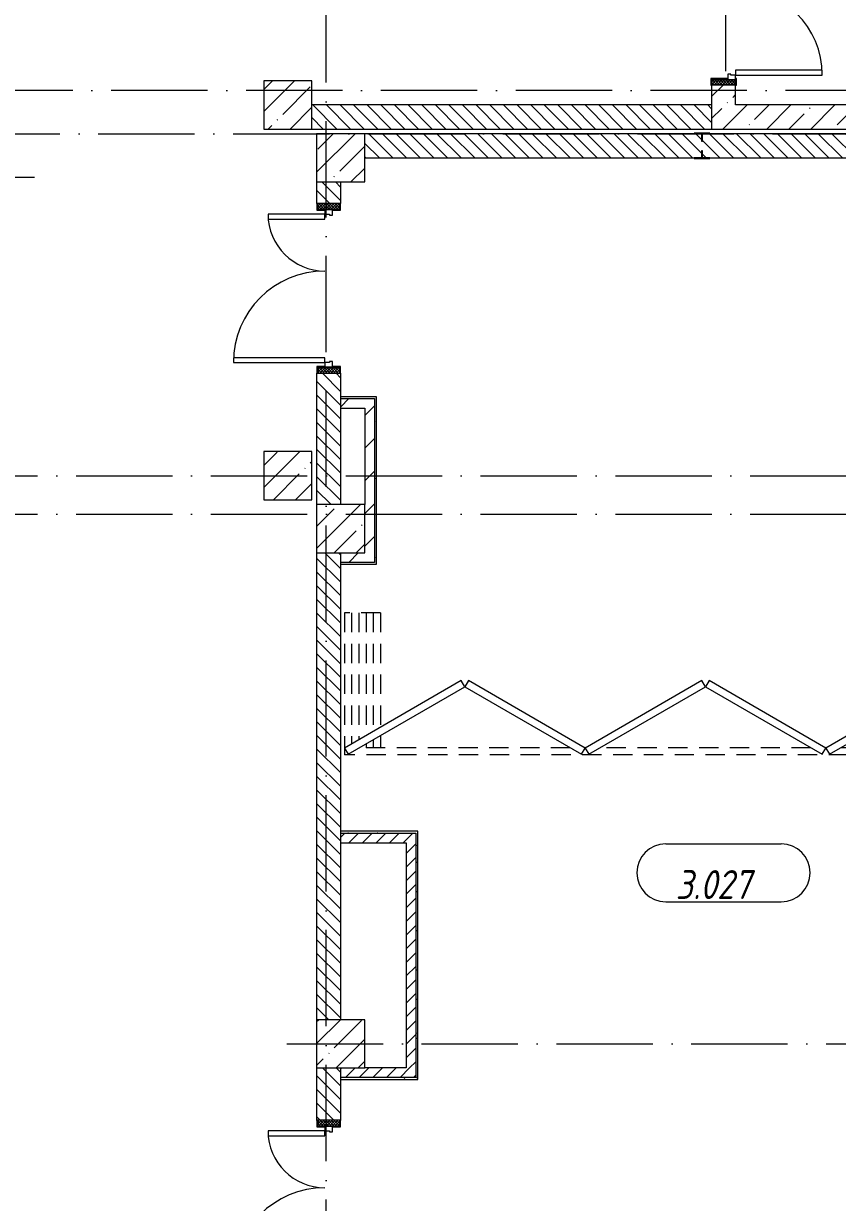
# Model space of a CAD drawing. Header units: millimetres. Extents: x -6467 to 106027, y -7090 to 195095.
# Drawn here: x 90316 to 98767, y 138298 to 150540 of the extents above; entities that cross this region are included whole.
import ezdxf

# ---------------------------------------------------------------- set-up
doc = ezdxf.new("R2010")
doc.units = ezdxf.units.MM
doc.linetypes.add('200_ШТРИХ__ш1_п0_6_', pattern=[320, 200, -120])
doc.linetypes.add('50_200_ШТРИХ_1Т_ш5_п1_п1_', pattern=[1400, 1000, -200, 0, -200])
for name, color, linetype, lineweight, true_color in [('A-AREA-IDEN-1', 7, 'Continuous', 9, 0xaaaaaa), ('A-GENM-1', 7, 'Continuous', 9, 0xaaaaaa), ('A-GENM-2', 7, 'Continuous', 20, 0xaaaaaa), ('I-WALL-1', 7, 'Continuous', 5, 0x787878), ('Оси-3', 7, '50_200_ШТРИХ_1Т_ш5_п1_п1_', 9, 0xaaaaaa)]:
    doc.layers.add(name, color=color, linetype=linetype, lineweight=lineweight, true_color=true_color)
for name, color, linetype, lineweight in [('A-DOOR', 7, 'Continuous', 9), ('A-DOOR-2', 7, 'Continuous', 5), ('A-DOOR-3', 7, '200_ШТРИХ__ш1_п0_6_', 5), ('A-DOOR-FRAM', 7, 'Continuous', 9), ('A-DOOR-FRAM-2', 7, 'Continuous', 5), ('A-WALL', 7, 'Continuous', 5), ('A-WALL-FNSH-1', 7, 'Continuous', 5), ('I-WALL', 7, 'Continuous', 5), ('S-COLS', 7, 'Continuous', 9), ('S-COLS-1', 7, 'Continuous', 5)]:
    doc.layers.add(name, color=color, linetype=linetype, lineweight=lineweight)
doc.styles.add('ISOCPEUR_I_1', font='isocpeui.ttf', dxfattribs={"width": 0.85, "height": 2.5})
pattern_1 = [(45, (109.45, 102614.03), (-228.0985, 228.0985), []), (45, (337.55, 102614.03), (-228.0985, 228.0985), [403.225, -80.645, 6.706, -73.939])]
pattern_2 = [(135, (109.45, 102614.03), (-70.71068, -70.71068), [])]
pattern_3 = [(135, (1456.41, 189.685), (-14.14214, -14.14214), []), (225, (1456.41, 189.685), (14.14214, -14.14214), [])]
pattern_4 = [(45, (-666.384, 189.685), (-14.1421, 14.1421), []), (135, (-666.384, 189.685), (-14.1421, -14.1421), [])]
pattern_5 = [(0, (109.45, 102614.03), (406.4, 101.6), [6.706, -298.094, 6.706, -298.094, -1625.6]), (0, (109.45, 102614.03), (406.4, 101.6), [-609.6, 6.706, -602.894, 6.706, -298.094, -711.2]), (0, (109.45, 102614.03), (406.4, 101.6), [-1524, 6.706, -196.494, 6.706, -501.294]), (120, (261.85, 102664.83), (-291.18818, 301.15272), [6.706, -298.094, 6.706, -298.094, -1625.6]), (120, (261.85, 102664.83), (-291.18818, 301.15272), [-609.6, 6.706, -602.894, 6.706, -298.094, -711.2]), (120, (261.85, 102664.83), (-291.18818, 301.15272), [-1524, 6.706, -196.494, 6.706, -501.294]), (240, (312.65, 102868.03), (-115.21182, -402.75272), [6.706, -298.094, 6.706, -298.094, -1625.6]), (240, (312.65, 102868.03), (-115.21182, -402.75272), [-609.6, 6.706, -602.894, 6.706, -298.094, -711.2]), (240, (312.65, 102868.03), (-115.21182, -402.75272), [-1524, 6.706, -196.494, 6.706, -501.294])]
pattern_6 = [(45, (109.45, 102614.03), (-70.71068, 70.71068), [])]
pattern_7 = [(45, (109.45, 102614.03), (-169.7056, 169.7056), [])]

# ---------------------------------------------------------------- blocks, each defined once
blk = doc.blocks.new('BSC_Колонна _Прямоугольная - 500х500-V49-АИ_План этажа Радиаторы_3')
at = {"layer": 'S-COLS-1'}
h = blk.add_hatch(dxfattribs=at)
h.set_pattern_fill('FP_78', color=256, style=0, pattern_type=2)
h.set_pattern_definition([(45, (-93500, -37331.04), (-228.0985, 228.0985), []), (45, (-93271.9, -37331.04), (-228.0985, 228.0985), [403.225, -80.645, 6.706, -73.939])])
h.paths.add_polyline_path([(-250, -250), (250, -250), (250, 250), (-250, 250)])
for p, q in [((250, 250), (-250, 250)), ((-250, 250), (-250, -250)), ((250, -250), (250, 250)), ((-250, -250), (250, -250))]:
    blk.add_line(p, q, dxfattribs=at)
blk = doc.blocks.new('DOR__перегородка__Прямоугольная - Вн_ДПГ_7150х3600h-18482238-АИ_План этажа Радиаторы_3')
at = {"layer": 'A-DOOR-3'}
for p, q in [((0, 0), (7150, 0)), ((0, -75), (0, 0)), ((0, -75), (1994, -75)), ((2144, -75), (2157, -75)), ((2307, -75), (4494, -75)), ((4644, -75), (4655, -75)), ((4805, -75), (6993, -75)), ((6775, -201), (6775, -75)), ((6850, -158), (6850, -75)), ((6925, -114), (6925, -75)), ((7075, -1474), (7075, -114)), ((7143, -75), (7150, -75)), ((7150, -1474), (7150, 0)), ((6850, -1474), (6850, -244)), ((6925, -1474), (6925, -201)), ((7000, -1474), (7000, -158)), ((6775, -1474), (6775, -288)), ((6775, -1474), (7150, -1474))]:
    blk.add_line(p, q, dxfattribs=at)
at = {"layer": 'A-DOOR-FRAM'}
for p, q in [((-311, -7), (-348, -72)), ((-348, -72), (864, -772)), ((901, -707), (-311, -7)), ((2113, -7), (900, -707)), ((938, -772), (2150, -72)), ((2150, -72), (2113, -7)), ((2188, -7), (2151, -72)), ((2151, -72), (3363, -772)), ((3401, -707), (2188, -7)), ((4612, -7), (3400, -707)), ((3437, -772), (4650, -72)), ((4650, -72), (4612, -7)), ((4687, -7), (4649, -72)), ((4649, -72), (5862, -772)), ((5899, -707), (4687, -7)), ((7111, -7), (5899, -707)), ((5937, -772), (7149, -72)), ((7149, -72), (7111, -7)), ((864, -772), (901, -707)), ((900, -707), (938, -772)), ((3363, -772), (3401, -707)), ((3400, -707), (3437, -772)), ((5862, -772), (5899, -707)), ((5899, -707), (5937, -772))]:
    blk.add_line(p, q, dxfattribs=at)
blk = doc.blocks.new('110_Дверь_СКБ_2Ст_Внутренняя1 - СОШ_Д-01_Дв_1650_1350_x2100h_Лестничная клетка _из коридора_ EIS60_90-25235720-АИ_План этажа Радиаторы_3')
at = {"layer": 'A-DOOR-2'}
h = blk.add_hatch(dxfattribs=at)
h.set_pattern_fill('FP_115', color=256, style=0, pattern_type=2)
h.set_pattern_definition([(135, (1501.41, 189.685), (-14.14214, -14.14214), []), (225, (1501.41, 189.685), (14.14214, -14.14214), [])])
h.paths.add_polyline_path([(837.5, 125), (787.5, 125), (787.5, -125), (837.5, -125)])
at = {"layer": 'A-DOOR-FRAM-2'}
h = blk.add_hatch(dxfattribs=at)
h.set_pattern_fill('FP_116', color=256, style=0, pattern_type=2)
h.set_pattern_definition([(45, (-621.384, 189.685), (-14.1421, 14.1421), []), (135, (-621.384, 189.685), (-14.1421, -14.1421), [])])
h.paths.add_polyline_path([(-762.5, 125), (-812.5, 125), (-812.5, -125), (-762.5, -125)])
at = {"layer": 'A-DOOR'}
for p, q in [((737.5, 1025), (687.5, 1025)), ((687.5, 1025), (687.5, 125)), ((737.5, 125), (737.5, 1025)), ((-712.5, 675), (-712.5, 125)), ((-662.5, 675), (-712.5, 675)), ((-662.5, 125), (-662.5, 675)), ((-712.5, 125), (-662.5, 125)), ((687.5, 125), (737.5, 125))]:
    blk.add_line(p, q, dxfattribs=at)
at = {"layer": 'A-DOOR-2'}
for centre, radius, start, end in [((737.5, 125), 900, 90, 180), ((-712.5, 125), 550, 360, 90)]:
    blk.add_arc(centre, radius, start, end, dxfattribs=at)
at = {"layer": 'A-DOOR-FRAM'}
for p, q in [((-747.5, 133), (-817.5, 133)), ((-817.5, 133), (-817.5, 125)), ((-817.5, 125), (-747.5, 125)), ((-762.5, 125), (-812.5, 125)), ((-812.5, 125), (-812.5, -125)), ((-712.5, 125), (-762.5, 125)), ((-762.5, 125), (-762.5, 45)), ((-762.5, -125), (-762.5, 125)), ((-747.5, 125), (-762.5, 125)), ((-762.5, 125), (-762.5, 124)), ((-762.5, 124), (-747.5, 124)), ((-747.5, 125), (-747.5, 133)), ((-747.5, 124), (-747.5, 125)), ((-712.5, 75), (-712.5, 125)), ((737.5, 125), (737.5, 75)), ((787.5, 125), (737.5, 125)), ((842.5, 133), (772.5, 133)), ((772.5, 133), (772.5, 125)), ((787.5, 125), (772.5, 125)), ((772.5, 125), (772.5, 124)), ((772.5, 125), (842.5, 125)), ((772.5, 124), (787.5, 124)), ((787.5, 45), (787.5, 125)), ((837.5, 125), (787.5, 125)), ((787.5, 125), (787.5, -125)), ((787.5, 124), (787.5, 125)), ((837.5, -125), (837.5, 125)), ((842.5, 125), (842.5, 133)), ((-762.5, 45), (-702.5, 45)), ((-747.5, 45), (-762.5, 45)), ((-762.5, 45), (-762.5, -125)), ((-747.5, -125), (-747.5, 45)), ((-702.5, 75), (-712.5, 75)), ((-702.5, 45), (-702.5, 75)), ((737.5, 75), (727.5, 75)), ((727.5, 75), (727.5, 45)), ((727.5, 45), (787.5, 45)), ((787.5, 45), (772.5, 45)), ((772.5, 45), (772.5, -125)), ((787.5, -125), (787.5, 45)), ((-747.5, -125), (-817.5, -125)), ((-817.5, -125), (-817.5, -133)), ((-817.5, -133), (-747.5, -133)), ((-812.5, -125), (-762.5, -125)), ((-762.5, -125), (-747.5, -125)), ((-747.5, -133), (-747.5, -125)), ((772.5, -125), (787.5, -125)), ((842.5, -125), (772.5, -125)), ((772.5, -125), (772.5, -133)), ((772.5, -133), (842.5, -133)), ((787.5, -125), (837.5, -125)), ((842.5, -133), (842.5, -125))]:
    blk.add_line(p, q, dxfattribs=at)
blk = doc.blocks.new('BSC_Колонна _Прямоугольная - 500х500-V259-АИ_План этажа Радиаторы_3')
at = {"layer": 'S-COLS-1'}
h = blk.add_hatch(dxfattribs=at)
h.set_pattern_fill('FP_209', color=256, style=0, pattern_type=2)
h.set_pattern_definition([(45, (-93500, -46531.04), (-228.0985, 228.0985), []), (45, (-93271.9, -46531.04), (-228.0985, 228.0985), [403.225, -80.645, 6.706, -73.939])])
h.paths.add_polyline_path([(-250, -250), (250, -250), (250, 250), (-250, 250)])
for p, q in [((250, 250), (-250, 250)), ((-250, 250), (-250, -250)), ((250, -250), (250, 250)), ((-250, -250), (250, -250))]:
    blk.add_line(p, q, dxfattribs=at)
blk = doc.blocks.new('BSC_Колонна _Прямоугольная - 500х500-V261-АИ_План этажа Радиаторы_3')
at = {"layer": 'S-COLS-1'}
h = blk.add_hatch(dxfattribs=at)
h.set_pattern_fill('FP_211', color=256, style=0, pattern_type=2)
h.set_pattern_definition([(45, (-93500, -42681.04), (-228.0985, 228.0985), []), (45, (-93271.9, -42681.04), (-228.0985, 228.0985), [403.225, -80.645, 6.706, -73.939])])
h.paths.add_polyline_path([(-250, -250), (250, -250), (250, 250), (-250, 250)])
for p, q in [((250, 250), (-250, 250)), ((-250, 250), (-250, -250)), ((250, -250), (250, 250)), ((-250, -250), (250, -250))]:
    blk.add_line(p, q, dxfattribs=at)
blk = doc.blocks.new('BSC_Колонна _Прямоугольная - 500х500-V267-АИ_План этажа Радиаторы_3')
at = {"layer": 'S-COLS-1'}
h = blk.add_hatch(dxfattribs=at)
h.set_pattern_fill('FP_216', color=256, style=0, pattern_type=2)
h.set_pattern_definition([(45, (-92950, -43231.04), (-228.0985, 228.0985), []), (45, (-92721.9, -43231.04), (-228.0985, 228.0985), [403.225, -80.645, 6.706, -73.939])])
h.paths.add_polyline_path([(-250, -250), (250, -250), (250, 250), (-250, 250)])
for p, q in [((250, 250), (-250, 250)), ((-250, 250), (-250, -250)), ((250, -250), (250, 250)), ((-250, -250), (250, -250))]:
    blk.add_line(p, q, dxfattribs=at)
blk = doc.blocks.new('BSC_Колонна _Прямоугольная - 500х500-V268-АИ_План этажа Радиаторы_3')
at = {"layer": 'S-COLS-1'}
h = blk.add_hatch(dxfattribs=at)
h.set_pattern_fill('FP_217', color=256, style=0, pattern_type=2)
h.set_pattern_definition([(45, (-92950, -47081.04), (-228.0985, 228.0985), []), (45, (-92721.9, -47081.04), (-228.0985, 228.0985), [403.225, -80.645, 6.706, -73.939])])
h.paths.add_polyline_path([(-250, -250), (250, -250), (250, 250), (-250, 250), (-250, -230)])
for p, q in [((250, 250), (-250, 250)), ((-250, 250), (-250, -250)), ((250, -250), (250, 250)), ((-250, -250), (250, -250))]:
    blk.add_line(p, q, dxfattribs=at)
blk = doc.blocks.new('110_Дверь_СКБ_2Ст_Наружная1 - СОШ_Д-07_1760_1440_х2400мм_Все учебные помещения_ читальные залы-26087121-АИ_План этажа Радиаторы_3')
at = {"layer": 'A-DOOR-2'}
h = blk.add_hatch(dxfattribs=at)
h.set_pattern_fill('FP_117', color=256, style=0, pattern_type=2)
h.set_pattern_definition(pattern_3)
h.paths.add_polyline_path([(839.5, -115), (899.5, -115), (899.5, 115), (839.5, 115)])
at = {"layer": 'A-DOOR-FRAM-2'}
h = blk.add_hatch(dxfattribs=at)
h.set_pattern_fill('FP_118', color=256, style=0, pattern_type=2)
h.set_pattern_definition(pattern_4)
h.paths.add_polyline_path([(-860.5, -115), (-800.5, -115), (-800.5, 115), (-860.5, 115)])
at = {"layer": 'A-DOOR'}
for p, q in [((-750.5, 990), (-750.5, 40)), ((-700.5, 990), (-750.5, 990)), ((-700.5, 40), (-700.5, 990)), ((789.5, 630), (739.5, 630)), ((739.5, 630), (739.5, 40)), ((789.5, 40), (789.5, 630)), ((-750.5, 40), (-700.5, 40)), ((739.5, 40), (789.5, 40))]:
    blk.add_line(p, q, dxfattribs=at)
at = {"layer": 'A-DOOR-2'}
for p, q in [((-792.5, 123), (-862.5, 123)), ((-862.5, 123), (-862.5, 115)), ((-792.5, 40), (-792.5, 123)), ((901.5, 123), (831.5, 123)), ((831.5, 123), (831.5, 40)), ((901.5, 115), (901.5, 123)), ((-862.5, 115), (-800.5, 115)), ((-800.5, 115), (-800.5, 40)), ((-800.5, 40), (-792.5, 40)), ((831.5, 40), (839.5, 40)), ((839.5, 40), (839.5, 115)), ((839.5, 115), (901.5, 115)), ((-862.5, -115), (-862.5, -123)), ((-800.5, -115), (-862.5, -115)), ((-792.5, -40), (-800.5, -40)), ((-800.5, -40), (-800.5, -115)), ((-792.5, -123), (-792.5, -40)), ((839.5, -40), (831.5, -40)), ((831.5, -40), (831.5, -123)), ((839.5, -115), (839.5, -40)), ((901.5, -115), (839.5, -115)), ((901.5, -123), (901.5, -115)), ((-862.5, -123), (-792.5, -123)), ((831.5, -123), (901.5, -123))]:
    blk.add_line(p, q, dxfattribs=at)
for centre, radius, start, end in [((-750.5, 40), 950, 0, 90), ((789.5, 40), 590, 90, 180)]:
    blk.add_arc(centre, radius, start, end, dxfattribs=at)
at = {"layer": 'A-DOOR-FRAM'}
for p, q in [((-800.5, 115), (-860.5, 115)), ((-860.5, 115), (-860.5, -115)), ((-800.5, -115), (-800.5, 115)), ((-750.5, 40), (-800.5, 40)), ((-800.5, 40), (-800.5, -40)), ((-750.5, -10), (-750.5, 40)), ((789.5, 40), (789.5, -10)), ((839.5, 40), (789.5, 40)), ((899.5, 115), (839.5, 115)), ((839.5, 115), (839.5, -115)), ((839.5, -40), (839.5, 40)), ((899.5, -115), (899.5, 115)), ((-860.5, -115), (-800.5, -115)), ((-800.5, -40), (-740.5, -40)), ((-740.5, -10), (-750.5, -10)), ((-740.5, -40), (-740.5, -10)), ((789.5, -10), (779.5, -10)), ((779.5, -10), (779.5, -40)), ((779.5, -40), (839.5, -40)), ((839.5, -115), (899.5, -115))]:
    blk.add_line(p, q, dxfattribs=at)
blk = doc.blocks.new('110_Дверь_СКБ_2Ст_Наружная1 - СОШ_Д-07_1760_1440_х2400мм_Все учебные помещения_ читальные залы-26087210-АИ_План этажа Радиаторы_3')
at = {"layer": 'A-DOOR-2'}
h = blk.add_hatch(dxfattribs=at)
h.set_pattern_fill('FP_117', color=256, style=0, pattern_type=2)
h.set_pattern_definition(pattern_3)
h.paths.add_polyline_path([(839.5, -115), (899.5, -115), (899.5, 115), (839.5, 115)])
at = {"layer": 'A-DOOR-FRAM-2'}
h = blk.add_hatch(dxfattribs=at)
h.set_pattern_fill('FP_118', color=256, style=0, pattern_type=2)
h.set_pattern_definition(pattern_4)
h.paths.add_polyline_path([(-860.5, -115), (-800.5, -115), (-800.5, 115), (-860.5, 115)])
at = {"layer": 'A-DOOR'}
for p, q in [((-750.5, 990), (-750.5, 40)), ((-700.5, 990), (-750.5, 990)), ((-700.5, 40), (-700.5, 990)), ((789.5, 630), (739.5, 630)), ((739.5, 630), (739.5, 40)), ((789.5, 40), (789.5, 630)), ((-750.5, 40), (-700.5, 40)), ((739.5, 40), (789.5, 40))]:
    blk.add_line(p, q, dxfattribs=at)
at = {"layer": 'A-DOOR-2'}
for p, q in [((-792.5, 123), (-862.5, 123)), ((-862.5, 123), (-862.5, 115)), ((-792.5, 40), (-792.5, 123)), ((901.5, 123), (831.5, 123)), ((831.5, 123), (831.5, 40)), ((901.5, 115), (901.5, 123)), ((-862.5, 115), (-800.5, 115)), ((-800.5, 115), (-800.5, 40)), ((-800.5, 40), (-792.5, 40)), ((831.5, 40), (839.5, 40)), ((839.5, 40), (839.5, 115)), ((839.5, 115), (901.5, 115)), ((-862.5, -115), (-862.5, -123)), ((-800.5, -115), (-862.5, -115)), ((-792.5, -40), (-800.5, -40)), ((-800.5, -40), (-800.5, -115)), ((-792.5, -123), (-792.5, -40)), ((839.5, -40), (831.5, -40)), ((831.5, -40), (831.5, -123)), ((839.5, -115), (839.5, -40)), ((901.5, -115), (839.5, -115)), ((901.5, -123), (901.5, -115)), ((-862.5, -123), (-792.5, -123)), ((831.5, -123), (901.5, -123))]:
    blk.add_line(p, q, dxfattribs=at)
for centre, radius, start, end in [((-750.5, 40), 950, 0, 90), ((789.5, 40), 590, 90, 180)]:
    blk.add_arc(centre, radius, start, end, dxfattribs=at)
at = {"layer": 'A-DOOR-FRAM'}
for p, q in [((-800.5, 115), (-860.5, 115)), ((-860.5, 115), (-860.5, -115)), ((-800.5, -115), (-800.5, 115)), ((-750.5, 40), (-800.5, 40)), ((-800.5, 40), (-800.5, -40)), ((-750.5, -10), (-750.5, 40)), ((789.5, 40), (789.5, -10)), ((839.5, 40), (789.5, 40)), ((899.5, 115), (839.5, 115)), ((839.5, 115), (839.5, -115)), ((839.5, -40), (839.5, 40)), ((899.5, -115), (899.5, 115)), ((-860.5, -115), (-800.5, -115)), ((-800.5, -40), (-740.5, -40)), ((-740.5, -10), (-750.5, -10)), ((-740.5, -40), (-740.5, -10)), ((789.5, -10), (779.5, -10)), ((779.5, -10), (779.5, -40)), ((779.5, -40), (839.5, -40)), ((839.5, -115), (899.5, -115))]:
    blk.add_line(p, q, dxfattribs=at)
blk = doc.blocks.new('АР_Перемычка1 - АР_Перемычка-26087185-АИ_План этажа Радиаторы_3')
at = {"layer": 'A-GENM-1'}
blk.add_line((-350, -125), (-342, -125), dxfattribs=at)
blk = doc.blocks.new('Фахверк _газобетон торцы_844 - Фахверк _газобетон торцы_-26104079-АИ_План этажа Радиаторы_3')
at = {"layer": 'A-GENM-2'}
for p, q in [((89406, 126699), (89325, 126699)), ((89325, 126699), (89325, 126693)), ((89325, 126693), (89400, 126693)), ((89400, 126693), (89400, 126618)), ((89400, 126618), (89406, 126618)), ((89406, 126618), (89406, 126699)), ((89406, 126518), (89400, 126518)), ((89400, 126518), (89400, 126443)), ((89406, 126437), (89406, 126518)), ((89400, 126443), (89325, 126443)), ((89325, 126443), (89325, 126437)), ((89325, 126437), (89406, 126437))]:
    blk.add_line(p, q, dxfattribs=at)
blk = doc.blocks.new('Фахверк _газобетон торцы_845 - Фахверк _газобетон торцы_-26104099-АИ_План этажа Радиаторы_3')
at = {"layer": 'A-GENM-2'}
for p, q in [((-86413, 126699), (-86494, 126699)), ((-86494, 126699), (-86494, 126618)), ((-86494, 126618), (-86488, 126618)), ((-86488, 126618), (-86488, 126693)), ((-86488, 126693), (-86413, 126693)), ((-86413, 126693), (-86413, 126699)), ((-86488, 126518), (-86494, 126518)), ((-86494, 126518), (-86494, 126437)), ((-86488, 126443), (-86488, 126518)), ((-86494, 126437), (-86413, 126437)), ((-86413, 126443), (-86488, 126443)), ((-86413, 126437), (-86413, 126443))]:
    blk.add_line(p, q, dxfattribs=at)
blk = doc.blocks.new('AAR_СКБ_Марка_помещения_1_5 ммп - Номер-27962133-АИ_План этажа Радиаторы_3')
at = {"layer": 'A-AREA-IDEN-1'}
for p, q in [((-2.987, 3), (3.013, 3)), ((-2.987, 0), (3.013, 0))]:
    blk.add_line(p, q, dxfattribs=at)
for centre, start, end in [((-2.987, 1.5), 90, 270), ((3.013, 1.5), 270, 90)]:
    blk.add_arc(centre, 1.5, start, end, dxfattribs=at)

msp = doc.modelspace()

# ---------------------------------------------------------------- hatches: boundary and pattern name
at = {"layer": 'A-WALL'}
h = msp.add_hatch(dxfattribs=at)
h.set_pattern_fill('FP_1', color=256, style=0, pattern_type=2)
h.set_pattern_definition(pattern_1)
h.paths.add_polyline_path([(97709, 149695), (97709, 149905), (97459, 149905), (97459, 149695)])
h.paths.add_polyline_path([(97459, 151555), (97709, 151555), (97709, 157795), (97459, 157795), (97459, 151560)])
h = msp.add_hatch(dxfattribs=at)
h.set_pattern_fill('FP_1', color=256, style=0, pattern_type=2)
h.set_pattern_definition(pattern_1)
h.paths.add_polyline_path([(100471, 149445), (101109, 149445), (101109, 149695), (97459, 149695), (97459, 149445), (98817, 149445)])
at = {"layer": 'I-WALL'}
h = msp.add_hatch(dxfattribs=at)
h.set_pattern_fill('FP_2', color=256, style=0, pattern_type=2)
h.set_pattern_definition(pattern_2)
h.paths.add_polyline_path([(95509, 149445), (97459, 149445), (97459, 149695), (93309, 149695), (93309, 149445)])
h = msp.add_hatch(dxfattribs=at)
h.set_pattern_fill('FP_2', color=256, style=0, pattern_type=2)
h.set_pattern_definition(pattern_2)
h.paths.add_polyline_path([(100859, 149145), (100859, 149395), (93859, 149395), (93859, 149145), (100471, 149145)])
h = msp.add_hatch(dxfattribs=at)
h.set_pattern_fill('FP_2', color=256, style=0, pattern_type=2)
h.set_pattern_definition(pattern_2)
h.paths.add_polyline_path([(93607, 101195), (93609, 101195), (93607, 101718), (93359, 101718), (93359, 101195)])
h.paths.add_polyline_path([(93369, 103480), (93609, 103482), (93607, 103695), (93359, 103695), (93361, 103482), (93369, 103482)])
h.paths.add_polyline_path([(93609, 104195), (93609, 107895), (93359, 107895), (93359, 104195), (93402, 104195)])
h.paths.add_polyline_path([(93609, 108595), (93609, 108885), (93359, 108885), (93359, 108595), (93524, 108595)])
h.paths.add_polyline_path([(93609, 109585), (93609, 109695), (93359, 109695), (93359, 109585), (93524, 109585)])
h.paths.add_polyline_path([(93359, 110195), (93609, 110195), (93607, 110713), (93359, 110713)])
h.paths.add_polyline_path([(93539, 112475), (93609, 112477), (93607, 112695), (93359, 112695), (93361, 112477), (93429, 112475)])
h.paths.add_polyline_path([(93433, 113195), (93609, 113195), (93609, 118695), (93359, 118695), (93359, 113195), (93433, 113195)])
h.paths.add_polyline_path([(93599, 119195), (93609, 119195), (93607, 119568), (93359, 119568), (93359, 119195), (93553, 119195)])
h.paths.add_polyline_path([(93361, 121330), (93361, 121332), (93609, 121332), (93609, 121695), (93359, 121695), (93359, 121330)])
h.paths.add_polyline_path([(93359, 122195), (93609, 122195), (93609, 127695), (93359, 127695), (93359, 126965)])
h.paths.add_polyline_path([(93561, 128195), (93609, 128195), (93607, 128713), (93359, 128713), (93359, 128195)])
h.paths.add_polyline_path([(93609, 130475), (93607, 130695), (93359, 130695), (93361, 130477), (93607, 130475)])
h.paths.add_polyline_path([(93436, 131195), (93609, 131195), (93609, 136695), (93359, 136695), (93359, 131195), (93433, 131195)])
h.paths.add_polyline_path([(93374, 137195), (93609, 137195), (93607, 137388), (93359, 137388), (93361, 137195), (93369, 137195)])
h.paths.add_polyline_path([(93607, 139150), (93609, 139152), (93609, 139695), (93359, 139695), (93361, 139152), (93607, 139152)])
h.paths.add_polyline_path([(93450, 140195), (93609, 140195), (93609, 145045), (93359, 145045), (93359, 140195), (93447, 140195)])
h.paths.add_polyline_path([(93359, 145545), (93609, 145545), (93607, 146908), (93359, 146908), (93359, 146653)])
h.paths.add_polyline_path([(93539, 148670), (93609, 148672), (93607, 148895), (93359, 148895), (93361, 148672), (93429, 148670)])
h = msp.add_hatch(dxfattribs=at)
h.set_pattern_fill('FP_4', color=256, style=0, pattern_type=2)
h.set_pattern_definition(pattern_7)
h.paths.add_polyline_path([(93859, 146545), (93959, 146545), (93959, 146645), (93609, 146645), (93609, 146545)])
h = msp.add_hatch(dxfattribs=at)
h.set_pattern_fill('FP_4', color=256, style=0, pattern_type=2)
h.set_pattern_definition(pattern_7)
h.paths.add_polyline_path([(93959, 145045), (93959, 146545), (93859, 146545), (93859, 145045)])
h = msp.add_hatch(dxfattribs=at)
h.set_pattern_fill('FP_4', color=256, style=0, pattern_type=2)
h.set_pattern_definition(pattern_7)
h.paths.add_polyline_path([(93859, 144945), (93959, 144945), (93959, 145045), (93609, 145045), (93609, 144945)])
h = msp.add_hatch(dxfattribs=at)
h.set_pattern_fill('FP_5', color=256, style=0, pattern_type=2)
h.set_pattern_definition(pattern_6)
h.paths.add_polyline_path([(94289, 142033), (94389, 142033), (94389, 142133), (93609, 142133), (93609, 142033)])
h = msp.add_hatch(dxfattribs=at)
h.set_pattern_fill('FP_5', color=256, style=0, pattern_type=2)
h.set_pattern_definition(pattern_6)
h.paths.add_polyline_path([(94389, 139695), (94389, 142033), (94289, 142033), (94289, 139695)])
h = msp.add_hatch(dxfattribs=at)
h.set_pattern_fill('FP_5', color=256, style=0, pattern_type=2)
h.set_pattern_definition(pattern_6)
h.paths.add_polyline_path([(93859, 139595), (94389, 139595), (94389, 139695), (93609, 139695), (93609, 139595)])
at = {"layer": 'I-WALL-1'}
h = msp.add_hatch(dxfattribs=at)
h.set_pattern_fill('FP_3', color=256, style=0, pattern_type=2)
h.set_pattern_definition(pattern_5)
h.paths.add_polyline_path([(93609, 146645), (93979, 146645), (93979, 146665), (93609, 146665), (93609, 146653)])
h = msp.add_hatch(dxfattribs=at)
h.set_pattern_fill('FP_3', color=256, style=0, pattern_type=2)
h.set_pattern_definition(pattern_5)
h.paths.add_polyline_path([(93959, 144945), (93979, 144945), (93979, 146645), (93959, 146645), (93959, 145045)])
h = msp.add_hatch(dxfattribs=at)
h.set_pattern_fill('FP_3', color=256, style=0, pattern_type=2)
h.set_pattern_definition(pattern_5)
h.paths.add_polyline_path([(93609, 144925), (93979, 144925), (93979, 144945), (93609, 144945)])
h = msp.add_hatch(dxfattribs=at)
h.set_pattern_fill('FP_3', color=256, style=0, pattern_type=2)
h.set_pattern_definition(pattern_5)
h.paths.add_polyline_path([(94389, 142133), (94409, 142133), (94409, 142153), (93609, 142153), (93609, 142133)])
h = msp.add_hatch(dxfattribs=at)
h.set_pattern_fill('FP_3', color=256, style=0, pattern_type=2)
h.set_pattern_definition(pattern_5)
h.paths.add_polyline_path([(94409, 139595), (94409, 142133), (94389, 142133), (94389, 139595)])
h = msp.add_hatch(dxfattribs=at)
h.set_pattern_fill('FP_3', color=256, style=0, pattern_type=2)
h.set_pattern_definition(pattern_5)
h.paths.add_polyline_path([(93609, 139575), (94409, 139575), (94409, 139595), (93609, 139595)])

# ---------------------------------------------------------------- linework, layer by layer
at = {"layer": 'A-WALL'}
for p, q in [((97459, 149900), (97459, 149445)), ((97709, 149695), (97709, 149900)), ((97459, 149695), (93309, 149695)), ((101109, 149695), (97709, 149695)), ((93309, 149445), (101359, 149445)), ((100859, 149395), (93859, 149395)), ((93859, 149145), (100859, 149145)), ((93359, 148895), (93359, 148670)), ((93609, 148670), (93609, 148895)), ((93359, 146910), (93359, 145545)), ((93609, 145545), (93609, 146910)), ((93609, 146645), (93959, 146645)), ((93959, 146645), (93959, 144945)), ((93359, 145045), (93359, 140195)), ((93609, 140195), (93609, 145045)), ((93959, 144945), (93609, 144945)), ((93609, 142133), (94389, 142133)), ((94389, 142133), (94389, 139595)), ((93359, 139695), (93359, 139150)), ((93609, 139150), (93609, 139695)), ((94389, 139595), (93609, 139595))]:
    msp.add_line(p, q, dxfattribs=at)
at = {"layer": 'A-WALL-FNSH-1'}
for p, q in [((93979, 146665), (93609, 146665)), ((93979, 144925), (93979, 146665)), ((93609, 146545), (93859, 146545)), ((93859, 146545), (93859, 145545)), ((93609, 144925), (93979, 144925)), ((94409, 142153), (93609, 142153)), ((94409, 139575), (94409, 142153)), ((93609, 142033), (94289, 142033)), ((94289, 142033), (94289, 139695)), ((94289, 139695), (93859, 139695)), ((93609, 139575), (94409, 139575))]:
    msp.add_line(p, q, dxfattribs=at)
at = {"layer": 'Оси-3'}
for p, q in [((93459, 96724), (93459, 193895)), ((97609, 150045), (97609, 193895)), ((104827, 149845), (82691, 149845)), ((82691, 149395), (104827, 149395)), ((68690, 148945), (90428, 148945)), ((67059, 145845), (104827, 145845)), ((67059, 145445), (104827, 145445)), ((93049, 139945), (104827, 139945))]:
    msp.add_line(p, q, dxfattribs=at)

# ---------------------------------------------------------------- block references
at = {"layer": 'A-AREA-IDEN-1', "xscale": 199.9999999999999, "yscale": 199.9999999999999, "zscale": 199.9999999999999}
msp.add_blockref('AAR_СКБ_Марка_помещения_1_5 ммп - Номер-27962133-АИ_План этажа Радиаторы_3', (97581, 141421), dxfattribs=at)
at = {"layer": 'A-DOOR-2'}
for name, p, rotation in [('110_Дверь_СКБ_2Ст_Внутренняя1 - СОШ_Д-01_Дв_1650_1350_x2100h_Лестничная клетка _из коридора_ EIS60_90-25235720-АИ_План этажа Радиаторы_3', (97584, 150743), 269.9999999999999), ('110_Дверь_СКБ_2Ст_Наружная1 - СОШ_Д-07_1760_1440_х2400мм_Все учебные помещения_ читальные залы-26087121-АИ_План этажа Радиаторы_3', (93484, 147771), 89.9999999999999), ('DOR__перегородка__Прямоугольная - Вн_ДПГ_7150х3600h-18482238-АИ_План этажа Радиаторы_3', (100797, 142945), 180), ('110_Дверь_СКБ_2Ст_Наружная1 - СОШ_Д-07_1760_1440_х2400мм_Все учебные помещения_ читальные залы-26087210-АИ_План этажа Радиаторы_3', (93484, 138251), 89.9999999999999)]:
    msp.add_blockref(name, p, dxfattribs=dict(at, rotation=rotation))
at = {"layer": 'A-GENM-1'}
for name, p, rotation in [('Фахверк _газобетон торцы_845 - Фахверк _газобетон торцы_-26104099-АИ_План этажа Радиаторы_3', (10866, 275838), 180), ('Фахверк _газобетон торцы_844 - Фахверк _газобетон торцы_-26104079-АИ_План этажа Радиаторы_3', (186766, 275838), 180), ('АР_Перемычка1 - АР_Перемычка-26087185-АИ_План этажа Радиаторы_3', (93484, 146910), 89.9999999999999)]:
    msp.add_blockref(name, p, dxfattribs=dict(at, rotation=rotation))
at = {"layer": 'S-COLS'}
for name, p in [('BSC_Колонна _Прямоугольная - 500х500-V268-АИ_План этажа Радиаторы_3', (93059, 149695)), ('BSC_Колонна _Прямоугольная - 500х500-V259-АИ_План этажа Радиаторы_3', (93609, 149145)), ('BSC_Колонна _Прямоугольная - 500х500-V267-АИ_План этажа Радиаторы_3', (93059, 145845)), ('BSC_Колонна _Прямоугольная - 500х500-V261-АИ_План этажа Радиаторы_3', (93609, 145295)), ('BSC_Колонна _Прямоугольная - 500х500-V49-АИ_План этажа Радиаторы_3', (93609, 139945))]:
    msp.add_blockref(name, p, dxfattribs=at)

# ---------------------------------------------------------------- texts
at = {"layer": 'A-AREA-IDEN-1', "insert": (97478, 141449), "char_height": 300, "width": 952, "attachment_point": 8, "line_spacing_factor": 1.139951, "style": 'ISOCPEUR_I_1'}
msp.add_mtext('\\pxqc,t8.46667,16.93333,25.4,33.86667,42.33333,50.8,59.26667,67.73333,76.2,84.66667,93.13333,101.6,110.06667,118.53333,127,135.46667,143.93333,152.4,160.86667,169.33333,177.8,186.26667,194.73333,203.2,211.66667,220.13333,228.6,237.06667,245.53333,254,262.46667,270.93333;{3.027}', dxfattribs=at)

doc.saveas('drawing.dxf')
